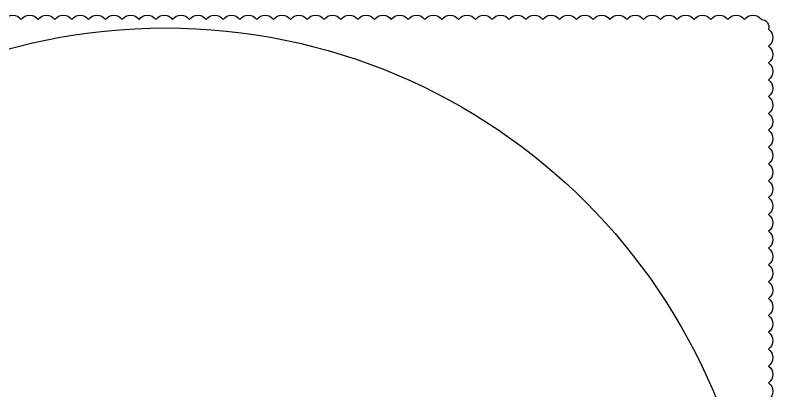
# Model space of a CAD drawing. Header units: inches. Extents: x -212 to 339, y -198 to 353.
# Drawn here: x -4.5 to 339.4, y 183.1 to 353.5 of the extents above; entities that cross this region are included whole.
import ezdxf

# ---------------------------------------------------------------- set-up
doc = ezdxf.new("R2010")
doc.units = ezdxf.units.IN
doc.header["$MEASUREMENT"] = 0
doc.layers.add('0-Markups', color=40, linetype='Continuous', lineweight=30)

# ---------------------------------------------------------------- blocks, each defined once
blk = doc.blocks.new('DWG2')
at = {"color": 1, "true_color": 0xff0000}
blk.add_circle((63.66, 77.76), 269.9, dxfattribs=at)

msp = doc.modelspace()

# ---------------------------------------------------------------- linework, layer by layer
at = {"layer": '0-Markups'}
msp.add_lwpolyline([(-9.37, 351.48, -0.520567), (-1.73, 351.48, -0.520567), (5.9, 351.48, -0.520567), (13.53, 351.48, -0.520567), (21.17, 351.48, -0.520567), (28.8, 351.48, -0.520567), (36.44, 351.48, -0.520567), (44.07, 351.48, -0.520567), (51.7, 351.48, -0.520567), (59.34, 351.48, -0.520567), (66.97, 351.48, -0.520567), (74.6, 351.48, -0.520567), (82.24, 351.48, -0.520567), (89.87, 351.48, -0.520567), (97.51, 351.48, -0.520567), (105.14, 351.48, -0.520567), (112.77, 351.48, -0.520567), (120.41, 351.48, -0.520567), (128.04, 351.48, -0.520567), (135.68, 351.48, -0.520567), (143.31, 351.48, -0.520567), (150.94, 351.48, -0.520567), (158.58, 351.48, -0.520567), (166.21, 351.48, -0.520567), (173.84, 351.48, -0.520567), (181.48, 351.48, -0.520567), (189.11, 351.48, -0.520567), (196.75, 351.48, -0.520567), (204.38, 351.48, -0.520567), (212.01, 351.48, -0.520567), (219.65, 351.48, -0.520567), (227.28, 351.48, -0.520567), (234.91, 351.48, -0.520567), (242.55, 351.48, -0.520567), (250.18, 351.48, -0.520567), (257.82, 351.48, -0.520567), (265.45, 351.48, -0.520567), (273.08, 351.48, -0.520567), (280.72, 351.48, -0.520567), (288.35, 351.48, -0.520567), (295.99, 351.48, -0.520567), (303.62, 351.48, -0.520567), (311.25, 351.48, -0.520567), (318.89, 351.48, -0.520567), (326.52, 351.48, -0.520567), (334.15, 351.48, -0.520567), (337.37, 347.06, -0.520567), (337.37, 339.43, -0.520567), (337.37, 331.79, -0.520567), (337.37, 324.16, -0.520567), (337.37, 316.52, -0.520567), (337.37, 308.89, -0.520567), (337.37, 301.26, -0.520567), (337.37, 293.62, -0.520567), (337.37, 285.99, -0.520567), (337.37, 278.36, -0.520567), (337.37, 270.72, -0.520567), (337.37, 263.09, -0.520567), (337.37, 255.45, -0.520567), (337.37, 247.82, -0.520567), (337.37, 240.19, -0.520567), (337.37, 232.55, -0.520567), (337.37, 224.92, -0.520567), (337.37, 217.29, -0.520567), (337.37, 209.65, -0.520567), (337.37, 202.02, -0.520567), (337.37, 194.38, -0.520567), (337.37, 186.75, -0.520567), (337.37, 179.12, -0.520567)], format="xyb", dxfattribs=at)

# ---------------------------------------------------------------- block references
at = {"color": 253, "true_color": 0x999999}
msp.add_blockref('DWG2', (0, 0), dxfattribs=at)

doc.saveas('drawing.dxf')
